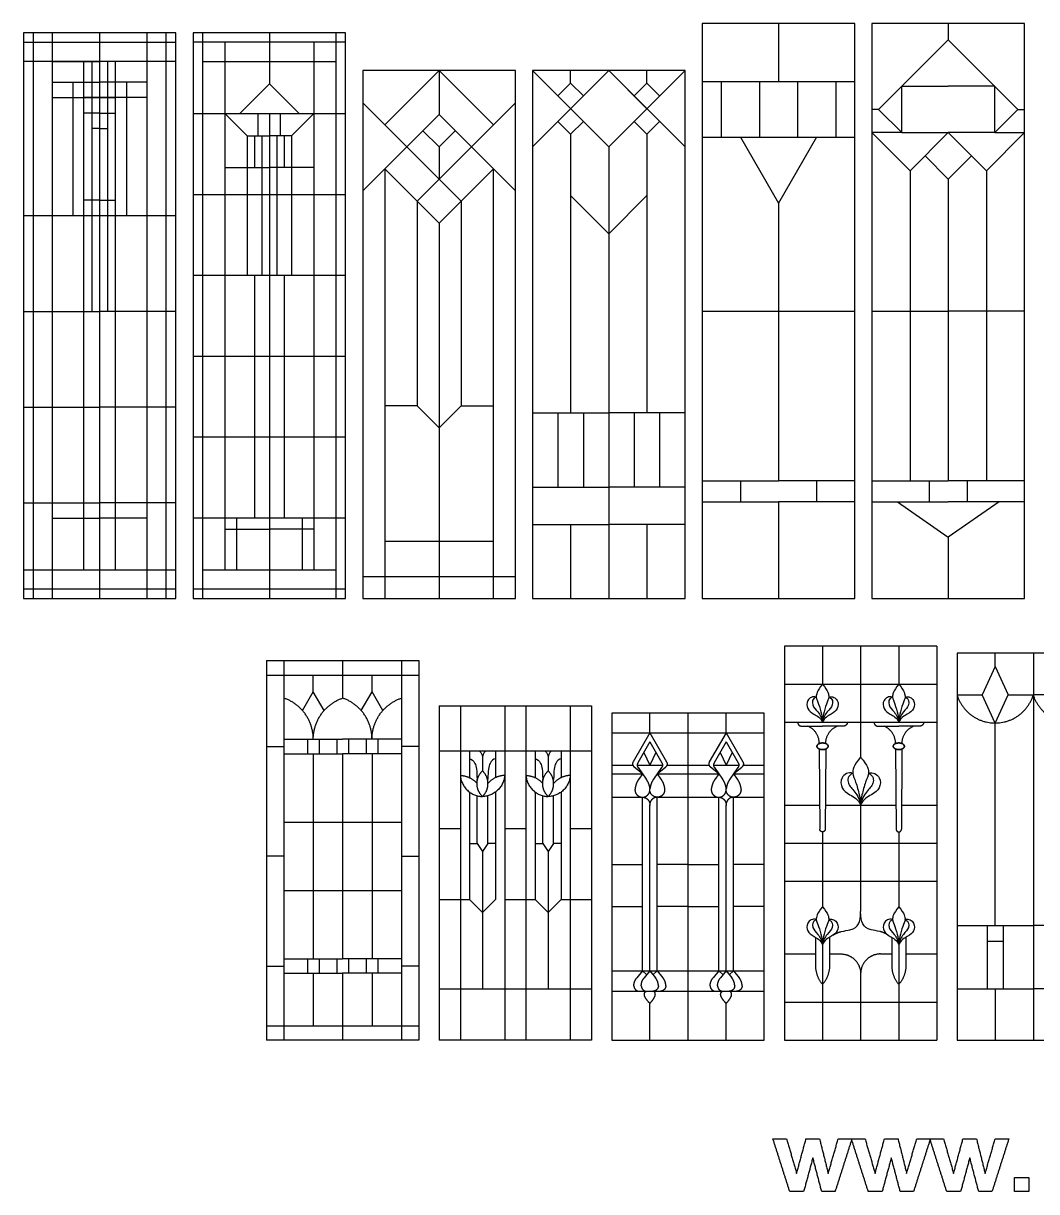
# Model space of a CAD drawing. Header units: millimetres. Extents: x -177 to 174, y -242 to 184.
# Drawn here: x -177.4 to -38.7, y -238.9 to -79 of the extents above; entities that cross this region are included whole.
import ezdxf

# ---------------------------------------------------------------- set-up
doc = ezdxf.new("R2010")
doc.units = ezdxf.units.MM
doc.header["$MEASUREMENT"] = 0
doc.layers.add('Layer 03', color=5, linetype='Continuous')

msp = doc.modelspace()

# ---------------------------------------------------------------- linework, layer by layer
at = {"layer": 'Layer 03'}
for p, q in [((-50.84, -78.96), (-50.84, -81.21)), ((-156.54, -81.57), (-177.43, -81.57)), ((-176.09, -80.24), (-176.09, -157.71)), ((-173.51, -80.24), (-173.51, -157.71)), ((-160.47, -157.71), (-160.47, -80.24)), ((-157.88, -157.71), (-157.88, -80.24)), ((-154.2, -80.24), (-154.2, -157.71)), ((-133.32, -80.24), (-154.2, -80.24)), ((-133.32, -81.54), (-154.2, -81.54)), ((-152.89, -80.24), (-152.89, -157.71)), ((-134.62, -157.71), (-134.62, -80.24)), ((-133.32, -157.71), (-133.32, -80.24)), ((-156.54, -84.16), (-177.43, -84.16)), ((-173.51, -89.13), (-166.99, -89.13)), ((-160.47, -89.13), (-166.99, -89.13)), ((-120.53, -100.28), (-130.97, -89.84)), ((-120.53, -100.28), (-110.09, -89.84)), ((-149.85, -91.3), (-146.8, -94.35)), ((-143.76, -91.3), (-143.76, -157.71)), ((-137.67, -91.3), (-140.71, -94.35)), ((-120.53, -91.44), (-130.97, -101.89)), ((-120.53, -91.44), (-110.09, -101.89)), ((-146.8, -94.35), (-143.76, -94.35)), ((-144.77, -94.35), (-144.77, -113.44)), ((-140.71, -94.35), (-143.76, -94.35)), ((-142.74, -94.35), (-142.74, -113.44)), ((-102.52, -94.12), (-102.52, -132.28)), ((-92.08, -94.12), (-92.08, -132.28)), ((-127.96, -98.87), (-127.96, -157.71)), ((-113.1, -157.71), (-113.1, -98.87)), ((-50.84, -100.27), (-50.84, -141.61)), ((-102.52, -102.54), (-97.3, -107.76)), ((-97.3, -107.76), (-92.08, -102.54)), ((-173.51, -146.72), (-166.99, -146.72)), ((-160.47, -146.72), (-166.99, -146.72)), ((-148.27, -146.64), (-148.27, -153.78)), ((-139.25, -146.64), (-139.25, -153.78)), ((-149.85, -148.22), (-143.76, -148.22)), ((-137.67, -148.22), (-143.76, -148.22)), ((-50.84, -149.32), (-50.84, -157.71)), ((-177.43, -153.79), (-156.54, -153.79)), ((-130.97, -154.7), (-110.09, -154.7)), ((-177.43, -156.37), (-156.54, -156.37)), ((-154.2, -156.4), (-133.32, -156.4)), ((-154.2, -157.71), (-133.32, -157.71)), ((-73.27, -164.21), (-73.27, -218.19)), ((-52.38, -164.21), (-73.27, -164.21)), ((-144.17, -166.21), (-144.17, -218.19)), ((-39.19, -165.18), (-39.19, -218.19)), ((-120.54, -172.4), (-120.54, -218.19)), ((-111.55, -172.4), (-111.55, -218.19)), ((-91.68, -177.34), (-93.33, -180.19)), ((-91.68, -177.34), (-90.04, -180.19)), ((-81.24, -177.34), (-82.88, -180.19)), ((-81.24, -177.34), (-79.6, -180.19)), ((-93.3, -180.86), (-92.2, -182.42)), ((-90.07, -180.86), (-91.16, -182.42)), ((-82.85, -180.86), (-81.76, -182.42)), ((-79.62, -180.86), (-80.72, -182.42)), ((-115.34, -183.05), (-115.34, -182.47)), ((-106.35, -183.05), (-106.35, -182.47)), ((-92.7, -208.7), (-92.7, -184.91)), ((-82.26, -208.7), (-82.26, -184.91)), ((-141.77, -193), (-144.17, -193)), ((-125.69, -193), (-123.29, -193))]:
    msp.add_line(p, q, dxfattribs=at)
for points in [[(-84.51, -157.71), (-63.63, -157.71), (-63.63, -78.96), (-84.51, -78.96)], [(-61.28, -157.71), (-40.4, -157.71), (-40.4, -78.96), (-61.28, -78.96)], [(-177.43, -157.71), (-156.54, -157.71), (-156.54, -80.24), (-177.43, -80.24)], [(-130.97, -157.71), (-110.09, -157.71), (-110.09, -85.42), (-130.97, -85.42)], [(-107.74, -157.71), (-86.86, -157.71), (-86.86, -85.42), (-107.74, -85.42)], [(-49.64, -218.19), (-28.75, -218.19), (-28.75, -165.18), (-49.64, -165.18)], [(-96.9, -218.19), (-76.02, -218.19), (-76.02, -173.4), (-96.9, -173.4)]]:
    msp.add_lwpolyline(points, close=True, dxfattribs=at)
for points in [[(-74.07, -78.96), (-74.07, -86.9)], [(-166.99, -80.24), (-166.99, -157.71)], [(-149.85, -81.54), (-149.85, -153.78)], [(-143.76, -80.24), (-143.76, -87.24)], [(-137.67, -81.54), (-137.67, -153.78)], [(-50.84, -81.21), (-60.37, -90.74)], [(-50.84, -81.21), (-41.31, -90.74)], [(-173.51, -84.16), (-166.99, -84.16)], [(-169.16, -84.16), (-166.99, -84.16)], [(-169.16, -153.79), (-169.16, -84.16)], [(-168.07, -84.16), (-168.07, -118.39)], [(-160.47, -84.16), (-166.99, -84.16)], [(-164.81, -84.16), (-166.99, -84.16)], [(-165.9, -84.16), (-165.9, -118.39)], [(-164.81, -153.79), (-164.81, -84.16)], [(-152.89, -84.17), (-134.62, -84.17)], [(-120.53, -85.42), (-127.96, -92.85)], [(-120.53, -85.42), (-113.1, -92.85)], [(-120.53, -85.42), (-120.53, -91.44)], [(-107.74, -85.42), (-97.3, -95.86)], [(-97.3, -85.42), (-107.74, -95.86)], [(-102.52, -87.16), (-102.52, -85.42)], [(-102.52, -90.64), (-97.3, -85.42)], [(-86.86, -85.42), (-97.3, -95.86)], [(-97.3, -85.42), (-86.86, -95.86)], [(-92.08, -90.64), (-97.3, -85.42)], [(-92.08, -87.16), (-92.08, -85.42)], [(-173.51, -87.02), (-166.99, -87.02)], [(-170.65, -87.02), (-170.65, -105.28)], [(-160.47, -87.02), (-166.99, -87.02)], [(-163.33, -87.02), (-163.33, -105.28)], [(-147.82, -91.3), (-143.76, -87.24)], [(-139.7, -91.3), (-143.76, -87.24)], [(-104.26, -88.9), (-102.52, -87.16)], [(-100.78, -88.9), (-102.52, -87.16)], [(-93.82, -88.9), (-92.08, -87.16)], [(-90.34, -88.9), (-92.08, -87.16)], [(-84.51, -86.9), (-63.63, -86.9)], [(-81.9, -86.9), (-81.9, -94.54)], [(-76.68, -86.9), (-76.68, -94.54)], [(-71.46, -86.9), (-71.46, -94.54)], [(-66.24, -86.9), (-66.24, -94.54)], [(-57.19, -93.92), (-57.19, -87.56), (-50.84, -87.56)], [(-44.48, -93.92), (-44.48, -87.56), (-50.84, -87.56)], [(-166.99, -89.13), (-169.16, -89.13)], [(-166.99, -89.13), (-164.81, -89.13)], [(-60.37, -90.74), (-61.28, -90.74)], [(-57.19, -93.92), (-60.37, -90.74)], [(-44.48, -93.92), (-41.31, -90.74)], [(-41.31, -90.74), (-40.4, -90.74)], [(-166.99, -91.25), (-169.16, -91.25)], [(-166.99, -91.25), (-164.81, -91.25)], [(-154.2, -91.3), (-133.32, -91.3)], [(-145.28, -94.35), (-145.28, -91.3)], [(-142.24, -94.35), (-142.24, -91.3)], [(-104.26, -92.38), (-102.52, -94.12)], [(-100.78, -92.38), (-102.52, -94.12)], [(-93.82, -92.38), (-92.08, -94.12)], [(-90.34, -92.38), (-92.08, -94.12)], [(-166.99, -93.36), (-168.07, -93.36)], [(-166.99, -93.36), (-165.9, -93.36)], [(-146.8, -94.35), (-146.8, -113.44)], [(-145.79, -94.35), (-145.79, -98.68)], [(-141.73, -94.35), (-141.73, -98.68)], [(-140.71, -94.35), (-140.71, -113.44)], [(-122.74, -93.65), (-120.53, -95.86)], [(-118.32, -93.65), (-120.53, -95.86)], [(-57.19, -93.92), (-61.28, -93.92)], [(-61.28, -93.92), (-56.06, -99.14)], [(-57.19, -93.92), (-50.84, -93.92)], [(-50.84, -93.92), (-56.06, -99.14)], [(-50.84, -93.92), (-45.62, -99.14)], [(-44.48, -93.92), (-50.84, -93.92)], [(-40.4, -93.92), (-45.62, -99.14)], [(-44.48, -93.92), (-40.4, -93.92)], [(-120.53, -95.86), (-120.53, -100.28)], [(-97.3, -95.86), (-97.3, -157.71)], [(-84.51, -94.54), (-63.63, -94.54)], [(-79.29, -94.54), (-74.07, -103.59)], [(-68.85, -94.54), (-74.07, -103.59)], [(-50.84, -100.27), (-54.02, -97.09)], [(-50.84, -100.27), (-47.66, -97.09)], [(-149.85, -98.68), (-143.76, -98.68)], [(-137.67, -98.68), (-143.76, -98.68)], [(-113.1, -98.87), (-120.53, -106.31), (-127.96, -98.87)], [(-56.06, -99.14), (-56.06, -141.61)], [(-45.62, -99.14), (-45.62, -141.61)], [(-120.53, -100.28), (-123.54, -103.29), (-123.54, -131.31), (-127.96, -131.31)], [(-120.53, -100.28), (-117.52, -103.29), (-117.52, -131.31), (-113.1, -131.31)], [(-166.99, -103.17), (-169.16, -103.17)], [(-166.99, -103.17), (-164.81, -103.17)], [(-154.2, -102.37), (-133.32, -102.37)], [(-74.07, -103.59), (-74.07, -141.61)], [(-177.43, -105.28), (-177.43, -157.71)], [(-177.43, -105.28), (-156.54, -105.28)], [(-120.53, -106.31), (-120.53, -157.71)], [(-154.2, -113.44), (-133.32, -113.44)], [(-145.79, -113.44), (-145.79, -146.64)], [(-141.73, -113.44), (-141.73, -146.64)], [(-84.51, -118.34), (-63.63, -118.34)], [(-61.28, -118.34), (-50.84, -118.34)], [(-40.4, -118.34), (-50.84, -118.34)], [(-177.43, -118.39), (-166.99, -118.39)], [(-156.54, -118.39), (-166.99, -118.39)], [(-154.2, -124.51), (-133.32, -124.51)], [(-177.43, -131.5), (-166.99, -131.5)], [(-156.54, -131.5), (-166.99, -131.5)], [(-123.54, -131.31), (-120.53, -134.32)], [(-117.52, -131.31), (-120.53, -134.32)], [(-107.74, -132.28), (-97.3, -132.28)], [(-104.26, -132.28), (-104.26, -142.44)], [(-100.78, -132.28), (-100.78, -142.44)], [(-86.86, -132.28), (-97.3, -132.28)], [(-93.82, -132.28), (-93.82, -142.44)], [(-90.34, -132.28), (-90.34, -142.44)], [(-154.2, -135.58), (-133.32, -135.58)], [(-84.51, -141.61), (-74.07, -141.61)], [(-79.29, -141.61), (-79.29, -144.45)], [(-63.63, -141.61), (-74.07, -141.61)], [(-68.85, -141.61), (-68.85, -144.45)], [(-61.28, -141.61), (-50.84, -141.61)], [(-53.45, -141.61), (-53.45, -144.45)], [(-40.4, -141.61), (-50.84, -141.61)], [(-48.23, -141.61), (-48.23, -144.45)], [(-107.74, -142.44), (-97.3, -142.44)], [(-86.86, -142.44), (-97.3, -142.44)], [(-177.43, -144.61), (-166.99, -144.61)], [(-156.54, -144.61), (-166.99, -144.61)], [(-84.51, -144.45), (-74.07, -144.45)], [(-63.63, -144.45), (-74.07, -144.45)], [(-74.07, -144.45), (-74.07, -157.71)], [(-61.28, -144.45), (-50.84, -144.45)], [(-57.8, -144.45), (-50.84, -149.32)], [(-40.4, -144.45), (-50.84, -144.45)], [(-43.88, -144.45), (-50.84, -149.32)], [(-154.2, -146.64), (-133.32, -146.64)], [(-107.74, -147.56), (-97.3, -147.56)], [(-102.52, -147.56), (-102.52, -157.71)], [(-86.86, -147.56), (-97.3, -147.56)], [(-92.08, -147.56), (-92.08, -157.71)], [(-127.96, -149.87), (-113.1, -149.87)], [(-152.89, -153.78), (-134.62, -153.78)], [(-68.05, -164.21), (-68.05, -169.43)], [(-62.83, -164.21), (-62.83, -179.41)], [(-57.61, -164.21), (-57.61, -169.43)], [(-52.38, -164.21), (-52.38, -218.19)], [(-144.17, -166.21), (-123.29, -166.21), (-123.29, -218.19), (-144.17, -218.19)], [(-141.77, -166.21), (-141.77, -178.98)], [(-133.73, -166.21), (-133.73, -171.34)], [(-125.69, -166.21), (-125.69, -218.19)], [(-44.42, -167.03), (-44.42, -165.18)], [(-44.42, -167.03), (-46.21, -170.89)], [(-44.42, -167.03), (-42.62, -170.89)], [(-144.17, -168.21), (-123.29, -168.21)], [(-137.75, -170.5), (-137.75, -168.21)], [(-129.71, -170.5), (-129.71, -168.21)], [(-73.27, -169.43), (-52.38, -169.43)], [(-139.22, -173.05), (-137.75, -170.5)], [(-136.27, -173.05), (-137.75, -170.5)], [(-131.18, -173.05), (-129.71, -170.5)], [(-128.24, -173.05), (-129.71, -170.5)], [(-49.64, -170.89), (-46.21, -170.89)], [(-44.42, -174.75), (-46.21, -170.89)], [(-44.42, -174.75), (-42.62, -170.89)], [(-42.62, -170.89), (-39.19, -170.89)], [(-35.77, -170.89), (-39.19, -170.89)], [(-120.54, -172.4), (-99.65, -172.4), (-99.65, -218.19), (-120.54, -218.19)], [(-117.62, -172.4), (-117.62, -218.19)], [(-108.64, -172.4), (-108.64, -218.19)], [(-102.57, -172.4), (-102.57, -218.19)], [(-91.68, -176.11), (-91.68, -173.4)], [(-86.46, -173.4), (-86.46, -218.19)], [(-81.24, -176.11), (-81.24, -173.4)], [(-73.27, -174.65), (-52.38, -174.65)], [(-70.93, -175.17), (-68.05, -175.17)], [(-65.17, -175.17), (-68.05, -175.17)], [(-60.49, -175.17), (-57.61, -175.17)], [(-54.72, -175.17), (-57.61, -175.17)], [(-44.42, -202.48), (-44.42, -174.75)], [(-141.77, -176.97), (-133.73, -176.97)], [(-138.53, -176.97), (-138.53, -178.98)], [(-136.96, -176.97), (-136.96, -178.98)], [(-134.51, -176.97), (-134.51, -178.98)], [(-125.69, -176.97), (-133.73, -176.97)], [(-132.94, -176.97), (-132.94, -178.98)], [(-130.5, -176.97), (-130.5, -178.98)], [(-128.92, -176.97), (-128.92, -178.98)], [(-96.9, -176.11), (-86.46, -176.11)], [(-91.68, -176.11), (-93.98, -180.08)], [(-91.68, -176.11), (-89.39, -180.08)], [(-86.46, -176.11), (-76.02, -176.11)], [(-81.24, -176.11), (-83.54, -180.08)], [(-81.24, -176.11), (-78.94, -180.08)], [(-144.17, -177.98), (-141.77, -177.98)], [(-141.77, -178.98), (-141.77, -207.02)], [(-141.77, -178.98), (-133.73, -178.98)], [(-137.75, -178.98), (-137.75, -207.02)], [(-133.73, -178.98), (-133.73, -207.02)], [(-125.69, -178.98), (-133.73, -178.98)], [(-129.71, -178.98), (-129.71, -207.02)], [(-123.29, -177.98), (-125.69, -177.98)], [(-120.54, -178.57), (-99.65, -178.57)], [(-116.38, -178.57), (-116.38, -182.23)], [(-112.8, -178.57), (-112.8, -182.23)], [(-107.39, -178.57), (-107.39, -182.23)], [(-103.81, -178.57), (-103.81, -182.23)], [(-92.5, -178.77), (-91.68, -180.53)], [(-90.86, -178.77), (-91.68, -180.53)], [(-82.06, -178.77), (-81.24, -180.53)], [(-80.42, -178.77), (-81.24, -180.53)], [(-68.49, -178.3), (-68.42, -189.29)], [(-67.61, -178.3), (-67.68, -189.29)], [(-58.04, -178.3), (-57.98, -189.29)], [(-57.17, -178.3), (-57.24, -189.29)], [(-114.59, -179.74), (-114.59, -181.29)], [(-105.6, -179.74), (-105.6, -181.29)], [(-96.9, -180.51), (-94.02, -180.51)], [(-92.7, -181.72), (-93.86, -180.74)], [(-93.41, -180.51), (-89.95, -180.51)], [(-90.67, -181.72), (-89.5, -180.74)], [(-89.34, -180.51), (-86.46, -180.51)], [(-86.46, -180.51), (-83.58, -180.51)], [(-82.26, -181.72), (-83.42, -180.74)], [(-82.97, -180.51), (-79.51, -180.51)], [(-80.22, -181.72), (-79.06, -180.74)], [(-78.9, -180.51), (-76.02, -180.51)], [(-96.9, -181.72), (-92.7, -181.72)], [(-92.7, -181.72), (-93.19, -182.42)], [(-90.67, -181.72), (-86.46, -181.72)], [(-90.67, -181.72), (-90.17, -182.42)], [(-86.46, -181.72), (-82.26, -181.72)], [(-82.26, -181.72), (-82.75, -182.42)], [(-80.22, -181.72), (-79.73, -182.42)], [(-80.22, -181.72), (-76.02, -181.72)], [(-116.38, -184.19), (-116.38, -198.91), (-114.59, -200.7)], [(-116.38, -191.26), (-115.34, -191.26), (-115.34, -184.7)], [(-112.8, -184.19), (-112.8, -198.91), (-114.59, -200.7)], [(-112.8, -191.26), (-113.84, -191.26), (-113.84, -184.7)], [(-107.39, -184.19), (-107.39, -198.91), (-105.6, -200.7)], [(-107.39, -191.26), (-106.35, -191.26), (-106.35, -184.7)], [(-103.81, -184.19), (-103.81, -198.91), (-105.6, -200.7)], [(-103.81, -191.26), (-104.85, -191.26), (-104.85, -184.7)], [(-96.9, -184.91), (-92.7, -184.91)], [(-90.67, -184.91), (-86.46, -184.91)], [(-90.67, -208.7), (-90.67, -184.91)], [(-86.46, -184.91), (-82.26, -184.91)], [(-80.22, -208.7), (-80.22, -184.91)], [(-80.22, -184.91), (-76.02, -184.91)], [(-91.68, -208.7), (-91.68, -185.93)], [(-81.24, -208.7), (-81.24, -185.93)], [(-73.27, -185.98), (-68.44, -185.98)], [(-67.66, -185.98), (-58, -185.98)], [(-62.83, -185.98), (-62.83, -200.55)], [(-57.22, -185.98), (-52.38, -185.98)], [(-141.77, -188.32), (-125.69, -188.32)], [(-120.54, -189.17), (-117.62, -189.17)], [(-111.55, -189.17), (-108.64, -189.17)], [(-102.57, -189.17), (-99.65, -189.17)], [(-68.05, -189.65), (-68.05, -199.9)], [(-57.61, -189.65), (-57.61, -199.9)], [(-115.34, -191.26), (-114.59, -192.33)], [(-113.84, -191.26), (-114.59, -192.33)], [(-106.35, -191.26), (-105.6, -192.33)], [(-104.85, -191.26), (-105.6, -192.33)], [(-73.27, -191.2), (-52.38, -191.2)], [(-114.59, -192.33), (-114.59, -211.14)], [(-105.6, -192.33), (-105.6, -211.14)], [(-96.9, -194.13), (-92.7, -194.13)], [(-86.46, -194.13), (-90.67, -194.13)], [(-86.46, -194.13), (-82.26, -194.13)], [(-76.02, -194.13), (-80.22, -194.13)], [(-73.27, -196.42), (-52.38, -196.42)], [(-141.77, -197.67), (-125.69, -197.67)], [(-120.54, -198.91), (-116.38, -198.91)], [(-111.55, -198.91), (-107.39, -198.91)], [(-103.81, -198.91), (-99.65, -198.91)], [(-96.9, -199.88), (-92.7, -199.88)], [(-86.46, -199.88), (-90.67, -199.88)], [(-86.46, -199.88), (-82.26, -199.88)], [(-76.02, -199.88), (-80.22, -199.88)], [(-49.64, -202.48), (-39.19, -202.48)], [(-45.5, -202.48), (-45.5, -211.14)], [(-43.33, -202.48), (-43.33, -211.14)], [(-28.75, -202.48), (-39.19, -202.48)], [(-69.01, -204.1), (-69.01, -207.96)], [(-67.09, -204.1), (-67.09, -207.96)], [(-58.57, -204.1), (-58.57, -207.96)], [(-56.64, -204.1), (-56.64, -207.96)], [(-43.33, -204.64), (-45.5, -204.64)], [(-68.05, -205.11), (-68.05, -218.19)], [(-57.61, -205.11), (-57.61, -218.19)], [(-141.77, -207.02), (-141.77, -218.19)], [(-141.77, -207.02), (-133.73, -207.02)], [(-138.53, -207.02), (-138.53, -209.02)], [(-136.96, -207.02), (-136.96, -209.02)], [(-134.51, -207.02), (-134.51, -209.02)], [(-125.69, -207.02), (-133.73, -207.02)], [(-132.94, -207.02), (-132.94, -209.02)], [(-130.5, -207.02), (-130.5, -209.02)], [(-128.92, -207.02), (-128.92, -209.02)], [(-73.27, -206.37), (-69.01, -206.37)], [(-67.09, -206.37), (-65.53, -206.37)], [(-60.12, -206.37), (-58.57, -206.37)], [(-56.64, -206.37), (-52.38, -206.37)], [(-144.17, -208.02), (-141.77, -208.02)], [(-141.77, -209.02), (-133.73, -209.02)], [(-137.75, -209.02), (-137.75, -216.19)], [(-133.73, -209.02), (-133.73, -218.19)], [(-125.69, -209.02), (-133.73, -209.02)], [(-129.71, -209.02), (-129.71, -216.19)], [(-123.29, -208.02), (-125.69, -208.02)], [(-96.9, -208.7), (-86.46, -208.7)], [(-92.7, -208.7), (-93.47, -209.64)], [(-92.7, -208.7), (-92.1, -209.21)], [(-91.68, -208.7), (-92.46, -209.64)], [(-91.68, -208.7), (-90.91, -209.64)], [(-90.67, -208.7), (-91.26, -209.21)], [(-90.67, -208.7), (-89.89, -209.64)], [(-86.46, -208.7), (-76.02, -208.7)], [(-82.26, -208.7), (-83.03, -209.64)], [(-82.26, -208.7), (-81.66, -209.21)], [(-81.24, -208.7), (-82.02, -209.64)], [(-81.24, -208.7), (-80.46, -209.64)], [(-80.22, -208.7), (-80.82, -209.21)], [(-80.22, -208.7), (-79.45, -209.64)], [(-62.83, -209.08), (-62.83, -218.19)], [(-120.54, -211.14), (-99.65, -211.14)], [(-96.9, -211.47), (-86.46, -211.47)], [(-86.46, -211.47), (-76.02, -211.47)], [(-49.64, -211.14), (-39.19, -211.14)], [(-44.42, -211.14), (-44.42, -218.19)], [(-28.75, -211.14), (-39.19, -211.14)], [(-91.68, -218.19), (-91.68, -213.13)], [(-81.24, -218.19), (-81.24, -213.13)], [(-73.27, -212.97), (-52.38, -212.97)], [(-144.17, -216.19), (-123.29, -216.19)], [(-73.27, -218.19), (-52.38, -218.19)]]:
    msp.add_lwpolyline(points, dxfattribs=at)
for points, degree in [([(-68.05, -169.43), (-68.83, -170.4), (-69.02, -171.28), (-68.6, -171.99), (-68.14, -173.69), (-68.05, -174.17), (-68.05, -174.65)], 3), ([(-68.05, -169.43), (-67.26, -170.4), (-67.08, -171.28), (-67.5, -171.99), (-67.96, -173.69), (-68.05, -174.17), (-68.05, -174.65)], 3), ([(-57.61, -169.43), (-58.39, -170.4), (-58.57, -171.28), (-58.15, -171.99), (-57.7, -173.69), (-57.61, -174.17), (-57.61, -174.65)], 3), ([(-57.61, -169.43), (-56.82, -170.4), (-56.64, -171.28), (-57.06, -171.99), (-57.52, -173.69), (-57.61, -174.17), (-57.61, -174.65)], 3), ([(-68.9, -171.21), (-69.41, -171.01), (-70.32, -171.62), (-70.16, -172.86), (-69.34, -173.5), (-68.29, -174.01), (-68.05, -174.65)], 3), ([(-67.2, -171.21), (-66.68, -171.01), (-65.77, -171.62), (-65.94, -172.86), (-66.75, -173.5), (-67.81, -174.01), (-68.05, -174.65)], 3), ([(-58.46, -171.21), (-58.97, -171.01), (-59.88, -171.62), (-59.72, -172.86), (-58.9, -173.5), (-57.85, -174.01), (-57.61, -174.65)], 3), ([(-56.76, -171.21), (-56.24, -171.01), (-55.33, -171.62), (-55.5, -172.86), (-56.31, -173.5), (-57.37, -174.01), (-57.61, -174.65)], 3), ([(-68.9, -171.21), (-69.46, -171.42), (-69.55, -172.39), (-68.69, -173.08), (-68.09, -174.16), (-68.05, -174.65)], 3), ([(-67.2, -171.21), (-66.64, -171.42), (-66.55, -172.39), (-67.41, -173.08), (-68.01, -174.16), (-68.05, -174.65)], 3), ([(-58.46, -171.21), (-59.01, -171.42), (-59.1, -172.39), (-58.25, -173.08), (-57.64, -174.16), (-57.61, -174.65)], 3), ([(-56.76, -171.21), (-56.2, -171.42), (-56.11, -172.39), (-56.97, -173.08), (-57.57, -174.16), (-57.61, -174.65)], 3), ([(-115.03, -178.57), (-114.65, -178.76), (-114.59, -179.34), (-114.59, -179.74)], 3), ([(-114.14, -178.57), (-114.52, -178.76), (-114.59, -179.34), (-114.59, -179.74)], 3), ([(-106.05, -178.57), (-105.67, -178.76), (-105.6, -179.34), (-105.6, -179.74)], 3), ([(-105.16, -178.57), (-105.53, -178.76), (-105.6, -179.34), (-105.6, -179.74)], 3), ([(-116.38, -179.65), (-116.09, -179.65), (-115.52, -180.11), (-115.34, -181.26), (-115.34, -182.47)], 3), ([(-112.8, -179.65), (-113.09, -179.65), (-113.65, -180.11), (-113.84, -181.26), (-113.84, -182.47)], 3), ([(-107.39, -179.65), (-107.1, -179.65), (-106.54, -180.11), (-106.35, -181.26), (-106.35, -182.47)], 3), ([(-103.81, -179.65), (-104.1, -179.65), (-104.66, -180.11), (-104.85, -181.26), (-104.85, -182.47)], 3), ([(-62.83, -179.41), (-63.82, -180.63), (-64.05, -181.73), (-63.52, -182.63), (-62.94, -184.77), (-62.83, -185.37), (-62.83, -185.98)], 3), ([(-62.83, -179.41), (-61.84, -180.63), (-61.61, -181.73), (-62.14, -182.63), (-62.71, -184.77), (-62.83, -185.37), (-62.83, -185.98)], 3), ([(-63.9, -181.66), (-64.54, -181.4), (-65.69, -182.16), (-65.48, -183.73), (-64.46, -184.53), (-63.13, -185.18), (-62.83, -185.98)], 3), ([(-63.9, -181.66), (-64.6, -181.92), (-64.71, -183.13), (-63.63, -184), (-62.87, -185.36), (-62.83, -185.98)], 3), ([(-61.76, -181.66), (-61.11, -181.4), (-59.97, -182.16), (-60.17, -183.73), (-61.2, -184.53), (-62.52, -185.18), (-62.83, -185.98)], 3), ([(-61.76, -181.66), (-61.06, -181.92), (-60.94, -183.13), (-62.02, -184), (-62.78, -185.36), (-62.83, -185.98)], 3), ([(-68.05, -199.9), (-68.83, -200.87), (-69.01, -201.74), (-68.6, -202.45), (-68.14, -204.15), (-68.05, -204.62), (-68.05, -205.11)], 3), ([(-68.05, -199.9), (-67.26, -200.87), (-67.08, -201.74), (-67.5, -202.45), (-67.96, -204.15), (-68.05, -204.62), (-68.05, -205.11)], 3), ([(-57.61, -199.9), (-58.39, -200.87), (-58.57, -201.74), (-58.15, -202.45), (-57.7, -204.15), (-57.61, -204.62), (-57.61, -205.11)], 3), ([(-57.61, -199.9), (-56.82, -200.87), (-56.64, -201.74), (-57.06, -202.45), (-57.52, -204.15), (-57.61, -204.62), (-57.61, -205.11)], 3), ([(-68.9, -201.68), (-69.41, -201.47), (-70.32, -202.08), (-70.15, -203.32), (-69.34, -203.96), (-68.29, -204.47), (-68.05, -205.11)], 3), ([(-67.2, -201.68), (-66.69, -201.47), (-65.78, -202.08), (-65.95, -203.32), (-66.76, -203.96), (-67.81, -204.47), (-68.05, -205.11)], 3), ([(-58.45, -201.68), (-58.97, -201.47), (-59.87, -202.08), (-59.71, -203.32), (-58.9, -203.96), (-57.85, -204.47), (-57.61, -205.11)], 3), ([(-56.76, -201.68), (-56.24, -201.47), (-55.34, -202.08), (-55.5, -203.32), (-56.31, -203.96), (-57.37, -204.47), (-57.61, -205.11)], 3), ([(-68.9, -201.68), (-69.45, -201.89), (-69.54, -202.85), (-68.69, -203.54), (-68.09, -204.61), (-68.05, -205.11)], 3), ([(-67.2, -201.68), (-66.64, -201.89), (-66.56, -202.85), (-67.41, -203.54), (-68.01, -204.61), (-68.05, -205.11)], 3), ([(-58.45, -201.68), (-59.01, -201.89), (-59.1, -202.85), (-58.24, -203.54), (-57.64, -204.61), (-57.61, -205.11)], 3), ([(-56.76, -201.68), (-56.2, -201.89), (-56.11, -202.85), (-56.97, -203.54), (-57.57, -204.61), (-57.61, -205.11)], 3), ([(-72.53, -238.91), (-73.68, -235.3), (-74.83, -231.69)], 2), ([(-74.83, -231.69), (-73.9, -231.69), (-72.96, -231.69)], 2), ([(-72.96, -231.69), (-72.27, -234.05), (-71.59, -236.42)], 2), ([(-71.59, -236.42), (-70.95, -234.05), (-70.31, -231.69)], 2), ([(-70.31, -231.69), (-69.38, -231.69), (-68.45, -231.69)], 2), ([(-68.45, -231.69), (-67.86, -234.05), (-67.27, -236.42)], 2), ([(-67.27, -236.42), (-66.59, -234.05), (-65.9, -231.69)], 2), ([(-64.03, -231.69), (-65.18, -235.3), (-66.33, -238.91)], 2), ([(-65.9, -231.69), (-64.96, -231.69), (-64.03, -231.69)], 2), ([(-61.78, -238.91), (-62.94, -235.3), (-64.09, -231.69)], 2), ([(-64.09, -231.69), (-63.15, -231.69), (-62.22, -231.69)], 2), ([(-62.22, -231.69), (-61.53, -234.05), (-60.85, -236.42)], 2), ([(-60.85, -236.42), (-60.21, -234.05), (-59.57, -231.69)], 2), ([(-59.57, -231.69), (-58.64, -231.69), (-57.71, -231.69)], 2), ([(-57.71, -231.69), (-57.12, -234.05), (-56.53, -236.42)], 2), ([(-56.53, -236.42), (-55.84, -234.05), (-55.16, -231.69)], 2), ([(-53.29, -231.69), (-54.44, -235.3), (-55.59, -238.91)], 2), ([(-55.16, -231.69), (-54.22, -231.69), (-53.29, -231.69)], 2), ([(-51.04, -238.91), (-52.2, -235.3), (-53.35, -231.69)], 2), ([(-53.35, -231.69), (-52.41, -231.69), (-51.48, -231.69)], 2), ([(-51.48, -231.69), (-50.79, -234.05), (-50.11, -236.42)], 2), ([(-50.11, -236.42), (-49.47, -234.05), (-48.83, -231.69)], 2), ([(-48.83, -231.69), (-47.9, -231.69), (-46.97, -231.69)], 2), ([(-46.97, -231.69), (-46.38, -234.05), (-45.79, -236.42)], 2), ([(-45.79, -236.42), (-45.1, -234.05), (-44.42, -231.69)], 2), ([(-42.55, -231.69), (-43.7, -235.3), (-44.85, -238.91)], 2), ([(-44.42, -231.69), (-43.48, -231.69), (-42.55, -231.69)], 2), ([(-69.37, -234.26), (-70, -236.59), (-70.63, -238.91)], 2), ([(-68.15, -238.91), (-68.76, -236.59), (-69.37, -234.26)], 2), ([(-58.63, -234.26), (-59.26, -236.59), (-59.89, -238.91)], 2), ([(-57.41, -238.91), (-58.02, -236.59), (-58.63, -234.26)], 2), ([(-47.89, -234.26), (-48.52, -236.59), (-49.15, -238.91)], 2), ([(-46.66, -238.91), (-47.28, -236.59), (-47.89, -234.26)], 2), ([(-41.75, -238.91), (-41.75, -237.95), (-41.75, -236.99)], 2), ([(-41.75, -236.99), (-40.79, -236.99), (-39.83, -236.99)], 2), ([(-39.83, -236.99), (-39.83, -237.95), (-39.83, -238.91)], 2), ([(-70.63, -238.91), (-71.58, -238.91), (-72.53, -238.91)], 2), ([(-66.33, -238.91), (-67.24, -238.91), (-68.15, -238.91)], 2), ([(-59.89, -238.91), (-60.84, -238.91), (-61.78, -238.91)], 2), ([(-55.59, -238.91), (-56.5, -238.91), (-57.41, -238.91)], 2), ([(-49.15, -238.91), (-50.1, -238.91), (-51.04, -238.91)], 2), ([(-44.85, -238.91), (-45.76, -238.91), (-46.66, -238.91)], 2), ([(-39.83, -238.91), (-40.79, -238.91), (-41.75, -238.91)], 2)]:
    msp.add_open_spline(points, degree=degree, dxfattribs=at)
for points, weights, knots in [([(-49.64, -170.89), (-48.45, -174.75), (-44.42, -174.75), (-40.38, -174.75), (-39.19, -170.89)], [1, 0.804248025511, 1, 0.804248025511, 1], [0, 0, 0, 7.98661, 7.98661, 15.97322, 15.97322, 15.97322]), ([(-28.75, -170.89), (-29.94, -174.75), (-33.97, -174.75), (-38.01, -174.75), (-39.19, -170.89)], [1, 0.804248025511, 1, 0.804248025511, 1], [0, 0, 0, 7.98661, 7.98661, 15.97322, 15.97322, 15.97322]), ([(-64.65, -174.65), (-64.65, -174.86), (-64.8, -175.02), (-64.95, -175.17), (-65.17, -175.17)], [1, 0.923879500607, 1, 0.923879500607, 1], [2.464238, 2.464238, 2.464238, 3.192029, 3.192029, 3.919821, 3.919821, 3.919821]), ([(-61, -174.65), (-61, -174.86), (-60.85, -175.02), (-60.7, -175.17), (-60.49, -175.17)], [1, 0.923879500607, 1, 0.923879500607, 1], [2.464238, 2.464238, 2.464238, 3.192029, 3.192029, 3.919821, 3.919821, 3.919821]), ([(-68.81, -177.93), (-68.81, -178.39), (-68.05, -178.39), (-67.28, -178.39), (-67.28, -177.93), (-67.28, -177.48), (-68.05, -177.48), (-68.81, -177.48), (-68.81, -177.93)], [1, 0.707106781187, 1, 0.707106781187, 1, 0.707106781187, 1, 0.707106781187, 1], [0, 0, 0, 1.570796, 1.570796, 3.141593, 3.141593, 4.712389, 4.712389, 6.283185, 6.283185, 6.283185]), ([(-67.28, -177.93), (-67.28, -178.39), (-68.05, -178.39), (-68.81, -178.39), (-68.81, -177.93), (-68.81, -177.48), (-68.05, -177.48), (-67.28, -177.48), (-67.28, -177.93)], [1, 0.707106781187, 1, 0.707106781187, 1, 0.707106781187, 1, 0.707106781187, 1], [0, 0, 0, 1.570796, 1.570796, 3.141593, 3.141593, 4.712389, 4.712389, 6.283185, 6.283185, 6.283185]), ([(-58.37, -177.93), (-58.37, -178.39), (-57.61, -178.39), (-56.84, -178.39), (-56.84, -177.93), (-56.84, -177.48), (-57.61, -177.48), (-58.37, -177.48), (-58.37, -177.93)], [1, 0.707106781187, 1, 0.707106781187, 1, 0.707106781187, 1, 0.707106781187, 1], [0, 0, 0, 1.570796, 1.570796, 3.141593, 3.141593, 4.712389, 4.712389, 6.283185, 6.283185, 6.283185]), ([(-56.84, -177.93), (-56.84, -178.39), (-57.61, -178.39), (-58.37, -178.39), (-58.37, -177.93), (-58.37, -177.48), (-57.61, -177.48), (-56.84, -177.48), (-56.84, -177.93)], [1, 0.707106781187, 1, 0.707106781187, 1, 0.707106781187, 1, 0.707106781187, 1], [0, 0, 0, 1.570796, 1.570796, 3.141593, 3.141593, 4.712389, 4.712389, 6.283185, 6.283185, 6.283185]), ([(-114.59, -184.81), (-115.34, -184.09), (-115.34, -183.05), (-115.34, -182.01), (-114.59, -181.29)], [1, 0.919952843731, 1, 0.919952843731, 1], [0, 0, 0, 3.624042, 3.624042, 7.248084, 7.248084, 7.248084]), ([(-114.59, -184.81), (-113.84, -184.09), (-113.84, -183.05), (-113.84, -182.01), (-114.59, -181.29)], [1, 0.919952843731, 1, 0.919952843731, 1], [0, 0, 0, 3.624042, 3.624042, 7.248084, 7.248084, 7.248084]), ([(-105.6, -184.81), (-106.35, -184.09), (-106.35, -183.05), (-106.35, -182.01), (-105.6, -181.29)], [1, 0.919952843731, 1, 0.919952843731, 1], [0, 0, 0, 3.624042, 3.624042, 7.248084, 7.248084, 7.248084]), ([(-105.6, -184.81), (-104.85, -184.09), (-104.85, -183.05), (-104.85, -182.01), (-105.6, -181.29)], [1, 0.919952843731, 1, 0.919952843731, 1], [0, 0, 0, 3.624042, 3.624042, 7.248084, 7.248084, 7.248084]), ([(-93.71, -183.78), (-93.76, -184.24), (-93.46, -184.57), (-93.15, -184.91), (-92.7, -184.91), (-92.24, -184.91), (-91.94, -184.57), (-91.64, -184.24), (-91.69, -183.78)], [1, 0.912835757884, 1, 0.912835757884, 1, 0.912835757884, 1, 0.912835757884, 1], [8.805309, 8.805309, 8.805309, 10.415364, 10.415364, 12.025419, 12.025419, 13.635474, 13.635474, 15.24553, 15.24553, 15.24553]), ([(-89.66, -183.78), (-89.61, -184.24), (-89.91, -184.57), (-90.21, -184.91), (-90.67, -184.91), (-91.12, -184.91), (-91.42, -184.57), (-91.73, -184.24), (-91.68, -183.78)], [1, 0.912835757884, 1, 0.912835757884, 1, 0.912835757884, 1, 0.912835757884, 1], [8.805309, 8.805309, 8.805309, 10.415364, 10.415364, 12.025419, 12.025419, 13.635474, 13.635474, 15.24553, 15.24553, 15.24553]), ([(-83.27, -183.78), (-83.32, -184.24), (-83.01, -184.57), (-82.71, -184.91), (-82.26, -184.91), (-81.8, -184.91), (-81.5, -184.57), (-81.2, -184.24), (-81.25, -183.78)], [1, 0.912835757884, 1, 0.912835757884, 1, 0.912835757884, 1, 0.912835757884, 1], [8.805309, 8.805309, 8.805309, 10.415364, 10.415364, 12.025419, 12.025419, 13.635474, 13.635474, 15.24553, 15.24553, 15.24553]), ([(-79.21, -183.78), (-79.16, -184.24), (-79.47, -184.57), (-79.77, -184.91), (-80.22, -184.91), (-80.68, -184.91), (-80.98, -184.57), (-81.28, -184.24), (-81.23, -183.78)], [1, 0.912835757884, 1, 0.912835757884, 1, 0.912835757884, 1, 0.912835757884, 1], [8.805309, 8.805309, 8.805309, 10.415364, 10.415364, 12.025419, 12.025419, 13.635474, 13.635474, 15.24553, 15.24553, 15.24553]), ([(-92.7, -184.91), (-92.24, -184.91), (-91.94, -185.25), (-91.64, -185.59), (-91.69, -186.04)], [1, 0.912835757884, 1, 0.912835757884, 1], [12.025419, 12.025419, 12.025419, 13.635474, 13.635474, 15.24553, 15.24553, 15.24553]), ([(-90.67, -184.91), (-91.12, -184.91), (-91.42, -185.25), (-91.73, -185.59), (-91.68, -186.04)], [1, 0.912835757884, 1, 0.912835757884, 1], [12.025419, 12.025419, 12.025419, 13.635474, 13.635474, 15.24553, 15.24553, 15.24553]), ([(-82.26, -184.91), (-81.8, -184.91), (-81.5, -185.25), (-81.2, -185.59), (-81.25, -186.04)], [1, 0.912835757884, 1, 0.912835757884, 1], [12.025419, 12.025419, 12.025419, 13.635474, 13.635474, 15.24553, 15.24553, 15.24553]), ([(-80.22, -184.91), (-80.68, -184.91), (-80.98, -185.25), (-81.28, -185.59), (-81.23, -186.04)], [1, 0.912835757884, 1, 0.912835757884, 1], [12.025419, 12.025419, 12.025419, 13.635474, 13.635474, 15.24553, 15.24553, 15.24553]), ([(-67.68, -189.29), (-67.68, -189.65), (-68.05, -189.65), (-68.42, -189.65), (-68.42, -189.29)], [1, 0.709335677972, 1, 0.709335677972, 1], [0, 0, 0, 1.04375, 1.04375, 2.087501, 2.087501, 2.087501]), ([(-57.98, -189.29), (-57.97, -189.65), (-57.61, -189.65), (-57.24, -189.65), (-57.24, -189.29)], [1, 0.709335677972, 1, 0.709335677972, 1], [0, 0, 0, 1.04375, 1.04375, 2.087501, 2.087501, 2.087501]), ([(-65.53, -206.37), (-64.41, -206.37), (-63.62, -207.17), (-62.83, -207.96), (-62.83, -209.08)], [1, 0.92387900216, 1, 0.92387900216, 1], [0, 0, 0, 3.838748, 3.838748, 7.677496, 7.677496, 7.677496]), ([(-60.12, -206.37), (-61.24, -206.37), (-62.04, -207.17), (-62.83, -207.96), (-62.83, -209.08)], [1, 0.92387900216, 1, 0.92387900216, 1], [0, 0, 0, 3.838748, 3.838748, 7.677496, 7.677496, 7.677496]), ([(-93.87, -210.71), (-93.87, -211.02), (-93.65, -211.24), (-93.43, -211.47), (-93.12, -211.47)], [1, 0.922150178953, 1, 0.922150178953, 1], [2.18722, 2.18722, 2.18722, 3.306154, 3.306154, 4.425087, 4.425087, 4.425087]), ([(-92.85, -210.71), (-92.86, -211.02), (-92.64, -211.24), (-92.42, -211.47), (-92.1, -211.47)], [1, 0.922150178953, 1, 0.922150178953, 1], [2.18722, 2.18722, 2.18722, 3.306154, 3.306154, 4.425087, 4.425087, 4.425087]), ([(-90.51, -210.71), (-90.51, -211.02), (-90.73, -211.24), (-90.95, -211.47), (-91.26, -211.47)], [1, 0.922150178953, 1, 0.922150178953, 1], [2.18722, 2.18722, 2.18722, 3.306154, 3.306154, 4.425087, 4.425087, 4.425087]), ([(-89.5, -210.71), (-89.49, -211.02), (-89.71, -211.24), (-89.93, -211.47), (-90.24, -211.47)], [1, 0.922150178953, 1, 0.922150178953, 1], [2.18722, 2.18722, 2.18722, 3.306154, 3.306154, 4.425087, 4.425087, 4.425087]), ([(-83.43, -210.71), (-83.43, -211.02), (-83.21, -211.24), (-82.99, -211.47), (-82.68, -211.47)], [1, 0.922150178953, 1, 0.922150178953, 1], [2.18722, 2.18722, 2.18722, 3.306154, 3.306154, 4.425087, 4.425087, 4.425087]), ([(-82.41, -210.71), (-82.41, -211.02), (-82.2, -211.24), (-81.98, -211.47), (-81.66, -211.47)], [1, 0.922150178953, 1, 0.922150178953, 1], [2.18722, 2.18722, 2.18722, 3.306154, 3.306154, 4.425087, 4.425087, 4.425087]), ([(-80.07, -210.71), (-80.06, -211.02), (-80.28, -211.24), (-80.5, -211.47), (-80.82, -211.47)], [1, 0.922150178953, 1, 0.922150178953, 1], [2.18722, 2.18722, 2.18722, 3.306154, 3.306154, 4.425087, 4.425087, 4.425087]), ([(-79.05, -210.71), (-79.05, -211.02), (-79.27, -211.24), (-79.49, -211.47), (-79.8, -211.47)], [1, 0.922150178953, 1, 0.922150178953, 1], [2.18722, 2.18722, 2.18722, 3.306154, 3.306154, 4.425087, 4.425087, 4.425087])]:
    msp.add_rational_spline(points, weights, degree=2, knots=knots, dxfattribs=at)
for points, weights in [([(-137.75, -176.97), (-137.75, -172.72), (-141.77, -171.34)], [1, 0.814180391375, 1]), ([(-137.75, -176.97), (-137.75, -172.72), (-133.73, -171.34)], [1, 0.814180391375, 1]), ([(-129.71, -176.97), (-129.71, -172.72), (-133.73, -171.34)], [1, 0.814180391375, 1]), ([(-129.71, -176.97), (-129.71, -172.72), (-125.69, -171.34)], [1, 0.814180391375, 1]), ([(-71.45, -174.65), (-71.45, -175.17), (-70.93, -175.17)], [1, 0.707106781187, 1]), ([(-68.49, -177.56), (-68.49, -175.86), (-70.04, -175.17)], [1, 0.839736881088, 1]), ([(-67.61, -177.56), (-67.61, -175.86), (-66.06, -175.17)], [1, 0.839736881088, 1]), ([(-58.05, -177.56), (-58.05, -175.86), (-59.6, -175.17)], [1, 0.839736881088, 1]), ([(-57.16, -177.56), (-57.16, -175.86), (-55.61, -175.17)], [1, 0.839736881088, 1]), ([(-54.21, -174.65), (-54.21, -175.17), (-54.72, -175.17)], [1, 0.707106781187, 1]), ([(-93.98, -180.08), (-94.2, -180.46), (-93.86, -180.74)], [1, 0.766044442767, 1]), ([(-93.33, -180.19), (-93.52, -180.53), (-93.3, -180.86)], [1, 0.843391435142, 1]), ([(-90.04, -180.19), (-89.84, -180.53), (-90.07, -180.86)], [1, 0.843391435142, 1]), ([(-89.39, -180.08), (-89.17, -180.46), (-89.5, -180.74)], [1, 0.766044442767, 1]), ([(-83.54, -180.08), (-83.75, -180.46), (-83.42, -180.74)], [1, 0.766044442767, 1]), ([(-82.88, -180.19), (-83.08, -180.53), (-82.85, -180.86)], [1, 0.843391435142, 1]), ([(-79.6, -180.19), (-79.4, -180.53), (-79.62, -180.86)], [1, 0.843391435142, 1]), ([(-78.94, -180.08), (-78.73, -180.46), (-79.06, -180.74)], [1, 0.766044442767, 1]), ([(-117.62, -181.93), (-117.4, -184.74), (-114.59, -184.81)], [1, 0.742684700632, 1]), ([(-117.62, -181.93), (-116.24, -181.97), (-115.34, -183.01)], [1, 0.914554064805, 1]), ([(-111.55, -181.93), (-111.77, -184.74), (-114.59, -184.81)], [1, 0.742684700632, 1]), ([(-111.55, -181.93), (-112.93, -181.97), (-113.84, -183.01)], [1, 0.914554064805, 1]), ([(-108.64, -181.93), (-107.26, -181.97), (-106.35, -183.01)], [1, 0.914554064805, 1]), ([(-108.64, -181.93), (-108.42, -184.74), (-105.6, -184.81)], [1, 0.742684700632, 1]), ([(-102.57, -181.93), (-102.79, -184.74), (-105.6, -184.81)], [1, 0.742684700632, 1]), ([(-102.57, -181.93), (-103.95, -181.97), (-104.85, -183.01)], [1, 0.914554064805, 1]), ([(-93.19, -182.42), (-93.62, -183.04), (-93.71, -183.78)], [1, 0.969013753913, 1]), ([(-92.2, -182.42), (-91.77, -183.04), (-91.69, -183.78)], [1, 0.969013753913, 1]), ([(-91.16, -182.42), (-91.59, -183.04), (-91.68, -183.78)], [1, 0.969013753913, 1]), ([(-90.17, -182.42), (-89.74, -183.04), (-89.66, -183.78)], [1, 0.969013753913, 1]), ([(-82.75, -182.42), (-83.18, -183.04), (-83.27, -183.78)], [1, 0.969013753913, 1]), ([(-81.76, -182.42), (-81.33, -183.04), (-81.25, -183.78)], [1, 0.969013753913, 1]), ([(-80.72, -182.42), (-81.15, -183.04), (-81.23, -183.78)], [1, 0.969013753913, 1]), ([(-79.73, -182.42), (-79.3, -183.04), (-79.21, -183.78)], [1, 0.969013753913, 1]), ([(-66.6, -203.8), (-66.09, -203.45), (-65.48, -203.3)], [1, 0.983332016699, 1]), ([(-59.05, -203.8), (-59.57, -203.45), (-60.17, -203.3)], [1, 0.983332016699, 1]), ([(-69.01, -207.96), (-69.01, -209.43), (-68.05, -210.54)], [1, 0.936866217048, 1]), ([(-67.09, -207.96), (-67.09, -209.43), (-68.05, -210.54)], [1, 0.936866217048, 1]), ([(-58.57, -207.96), (-58.57, -209.43), (-57.61, -210.54)], [1, 0.936866217048, 1]), ([(-56.64, -207.96), (-56.64, -209.43), (-57.61, -210.54)], [1, 0.936866217048, 1]), ([(-93.87, -210.71), (-93.86, -210.41), (-93.76, -210.14)], [1, 0.985889208017, 1]), ([(-93.76, -210.14), (-93.66, -209.87), (-93.47, -209.64)], [1, 0.985888195245, 1]), ([(-92.85, -210.71), (-92.85, -210.41), (-92.75, -210.14)], [1, 0.985889208017, 1]), ([(-92.75, -210.14), (-92.64, -209.87), (-92.46, -209.64)], [1, 0.985888195245, 1]), ([(-90.62, -210.14), (-90.72, -209.87), (-90.91, -209.64)], [1, 0.985888195245, 1]), ([(-90.51, -210.71), (-90.52, -210.41), (-90.62, -210.14)], [1, 0.985889208017, 1]), ([(-89.6, -210.14), (-89.7, -209.87), (-89.89, -209.64)], [1, 0.985888195245, 1]), ([(-89.5, -210.71), (-89.5, -210.41), (-89.6, -210.14)], [1, 0.985889208017, 1]), ([(-83.43, -210.71), (-83.42, -210.41), (-83.32, -210.14)], [1, 0.985889208017, 1]), ([(-83.32, -210.14), (-83.22, -209.87), (-83.03, -209.64)], [1, 0.985888195245, 1]), ([(-82.41, -210.71), (-82.4, -210.41), (-82.3, -210.14)], [1, 0.985889208017, 1]), ([(-82.3, -210.14), (-82.2, -209.87), (-82.02, -209.64)], [1, 0.985888195245, 1]), ([(-80.18, -210.14), (-80.28, -209.87), (-80.46, -209.64)], [1, 0.985888195245, 1]), ([(-80.07, -210.71), (-80.07, -210.41), (-80.18, -210.14)], [1, 0.985889208017, 1]), ([(-79.16, -210.14), (-79.26, -209.87), (-79.45, -209.64)], [1, 0.985888195245, 1]), ([(-79.05, -210.71), (-79.06, -210.41), (-79.16, -210.14)], [1, 0.985889208017, 1]), ([(-92.36, -212.22), (-92.49, -211.96), (-92.39, -211.68)], [1, 0.919559556261, 1]), ([(-92.39, -211.68), (-92.32, -211.47), (-92.09, -211.47)], [1, 0.815292994598, 1]), ([(-91.68, -213.13), (-92.1, -212.73), (-92.36, -212.22)], [1, 0.986734278812, 1]), ([(-91.68, -213.13), (-91.27, -212.73), (-91.01, -212.22)], [1, 0.986734278812, 1]), ([(-90.97, -211.68), (-91.05, -211.47), (-91.27, -211.47)], [1, 0.815292994598, 1]), ([(-90.97, -211.68), (-91.05, -211.47), (-91.27, -211.47)], [1, 0.815292994598, 1]), ([(-91.01, -212.22), (-90.87, -211.96), (-90.97, -211.68)], [1, 0.919559556261, 1]), ([(-81.92, -212.22), (-82.05, -211.96), (-81.95, -211.68)], [1, 0.919559556261, 1]), ([(-81.95, -211.68), (-81.88, -211.47), (-81.65, -211.47)], [1, 0.815292994598, 1]), ([(-81.24, -213.13), (-81.65, -212.73), (-81.92, -212.22)], [1, 0.986734278812, 1]), ([(-81.24, -213.13), (-80.83, -212.73), (-80.56, -212.22)], [1, 0.986734278812, 1]), ([(-80.53, -211.68), (-80.6, -211.47), (-80.83, -211.47)], [1, 0.815292994598, 1]), ([(-80.53, -211.68), (-80.6, -211.47), (-80.83, -211.47)], [1, 0.815292994598, 1]), ([(-80.56, -212.22), (-80.43, -211.96), (-80.53, -211.68)], [1, 0.919559556261, 1])]:
    msp.add_rational_spline(points, weights, degree=2, dxfattribs=at)
for points in [[(-65.48, -203.3), (-65.03, -203.19), (-63.79, -203.08), (-63.04, -202.29), (-62.83, -201.39), (-62.83, -200.55)], [(-60.17, -203.3), (-60.63, -203.19), (-61.87, -203.08), (-62.62, -202.29), (-62.83, -201.39), (-62.83, -200.55)]]:
    msp.add_open_spline(points, degree=3, knots=[1.951997, 1.951997, 1.951997, 1.951997, 3.930703, 7.861406, 11.792109, 11.792109, 11.792109, 11.792109], dxfattribs=at)

doc.saveas('drawing.dxf')
